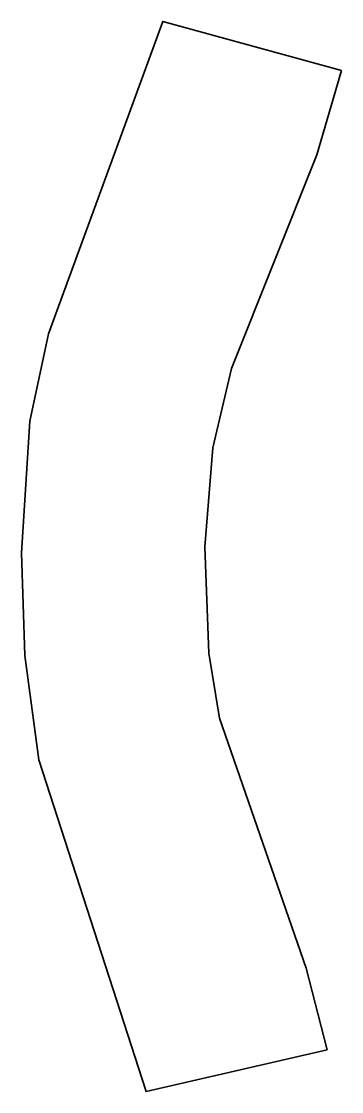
# Model space of a CAD drawing. Extents: x 0 to 1796, y -6002 to 0.
import ezdxf

# ---------------------------------------------------------------- set-up
doc = ezdxf.new("R2010")
doc.units = 0
doc.linetypes.add('Solid', pattern=[0])

msp = doc.modelspace()

# ---------------------------------------------------------------- linework, layer by layer
at = {"color": 0, "linetype": 'Solid', "lineweight": 35}
msp.add_lwpolyline([(1796, -275), (1658, -748), (1178, -1946), (1073, -2391), (1028, -2946), (1051, -3544), (1111, -3907), (1598, -5310), (1715, -5767), (699, -6002), (97, -4142), (20, -3556), (0, -2981), (47, -2242), (152, -1753), (794, 0), (1796, -275)], close=True, dxfattribs=at)

doc.saveas('drawing.dxf')
